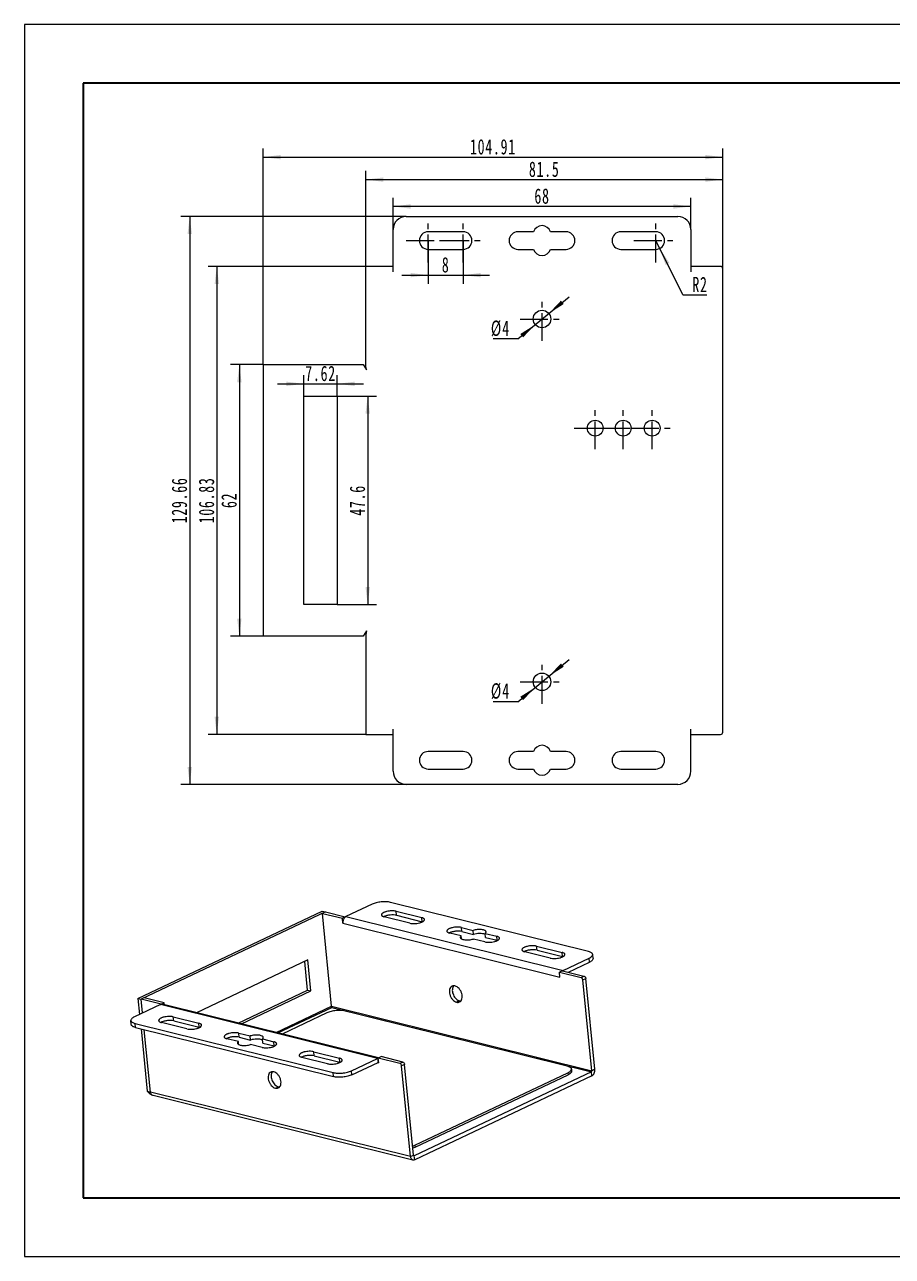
# Model space of a CAD drawing. Header units: millimetres. Extents: x 9574 to 16287, y 1787 to 2670.
# Drawn here: x 10007 to 10205.1, y 2387.9 to 2669.1 of the extents above; entities that cross this region are included whole.
import ezdxf

# ---------------------------------------------------------------- set-up
doc = ezdxf.new("R2010")
doc.units = ezdxf.units.MM
doc.header["$LTSCALE"] = 0.5
doc.linetypes.add('CENTERX2', pattern=[20.32, 12.7, -2.54, 2.54, -2.54])
doc.layers.get('0').update_dxf_attribs({"lineweight": 18})
for name, color, linetype, lineweight in [('中心线层', 1, 'CENTERX2', 15), ('尺寸线层', 3, 'Continuous', 18), ('文字标注', 2, 'Continuous', 18), ('粗实线层', 7, 'Continuous', 35), ('细实线层', 7, 'Continuous', 18)]:
    doc.layers.add(name, color=color, linetype=linetype, lineweight=lineweight)
doc.styles.add('标准', font='', dxfattribs={"width": 0.667})
doc.styles.get('标准').set_extended_font_data('宋体')
doc.dimstyles.new('标准', dxfattribs={"dimtxt": 3.5, "dimasz": 4, "dimexe": 2, "dimexo": 0, "dimtad": 1, "dimdsep": 46, "dimtxsty": '标准', "dimblk": '_CAXARROW', "dimcen": 0, "dimdle": 6, "dimclrd": 1, "dimclre": 1, "dimclrt": 3, "dimazin": 2, "dimtfac": 0.707107, "dimtdec": 3, "dimtmove": 2, "dimatfit": 3, "dimfxl": 1, "dimfrac": 2, "dimtolj": 1, "dimarcsym": 1})

# ---------------------------------------------------------------- blocks, each defined once
blk = doc.blocks.new('*X34')
at = {"layer": '粗实线层'}
for p, q in [((-138.5, 95), (-138.5, -95)), ((138.5, 95), (-138.5, 95)), ((-138.5, -95), (138.5, -95))]:
    blk.add_line(p, q, dxfattribs=at)
at = {"layer": '细实线层'}
for p, q in [((148.5, 105), (-148.5, 105)), ((-148.5, 105), (-148.5, -105)), ((-148.5, -105), (148.5, -105))]:
    blk.add_line(p, q, dxfattribs=at)
blk = doc.blocks.new('*X35')
at = {"layer": '尺寸线层', "transparency": 16777216}
for points in [[(10085.31, 2584.3), (10085.81, 2580.3), (10084.81, 2580.3)], [(10085.31, 2536.7), (10085.81, 2540.7), (10084.81, 2540.7)]]:
    blk.add_hatch(color=1, dxfattribs=at).paths.add_polyline_path(points, flags=0)
at = {"layer": '尺寸线层', "color": 1, "transparency": 16777216}
for p, q in [((10078.36, 2584.3), (10087.31, 2584.3)), ((10085.31, 2584.3), (10085.31, 2536.7)), ((10078.36, 2536.7), (10087.31, 2536.7))]:
    blk.add_line(p, q, dxfattribs=at)
at = {"layer": '尺寸线层', "color": 3, "transparency": 16777216, "insert": (10082.97, 2560.5), "char_height": 3.5, "width": 13.6802, "attachment_point": 5, "rotation": 90, "line_spacing_factor": 1.15057, "style": '标准'}
blk.add_mtext('\\T1.1;47.6', dxfattribs=at)
blk = doc.blocks.new('_CAXARROW')
blk.add_hatch(color=3).paths.add_polyline_path([(0, 0), (-1, 0.125), (-1, -0.125)], flags=0)
blk = doc.blocks.new('*X36')
at = {"layer": '尺寸线层', "transparency": 16777216}
for points in [[(10070.74, 2587.12), (10066.74, 2587.62), (10066.74, 2586.62)], [(10078.36, 2587.12), (10082.36, 2587.62), (10082.36, 2586.62)]]:
    blk.add_hatch(color=1, dxfattribs=at).paths.add_polyline_path(points, flags=0)
at = {"layer": '尺寸线层', "color": 1, "transparency": 16777216}
for p, q in [((10070.74, 2584.3), (10070.74, 2589.12)), ((10078.36, 2584.3), (10078.36, 2589.12)), ((10064.74, 2587.12), (10084.36, 2587.12))]:
    blk.add_line(p, q, dxfattribs=at)
at = {"layer": '尺寸线层', "color": 3, "transparency": 16777216, "insert": (10074.55, 2589.47), "char_height": 3.5, "width": 13.4467, "attachment_point": 5, "line_spacing_factor": 1.15057, "style": '标准'}
blk.add_mtext('\\T1.1;7.62', dxfattribs=at)
blk = doc.blocks.new('*X37')
at = {"layer": '尺寸线层', "transparency": 16777216}
for points in [[(10056.01, 2591.5), (10056.51, 2587.5), (10055.51, 2587.5)], [(10056.01, 2529.5), (10056.51, 2533.5), (10055.51, 2533.5)]]:
    blk.add_hatch(color=1, dxfattribs=at).paths.add_polyline_path(points, flags=0)
at = {"layer": '尺寸线层', "color": 1, "transparency": 16777216}
for p, q in [((10061.44, 2591.5), (10054.01, 2591.5)), ((10056.01, 2591.5), (10056.01, 2529.5)), ((10061.44, 2529.5), (10054.01, 2529.5))]:
    blk.add_line(p, q, dxfattribs=at)
at = {"layer": '尺寸线层', "color": 3, "transparency": 16777216, "insert": (10053.67, 2560.5), "char_height": 3.5, "width": 7, "attachment_point": 5, "rotation": 90, "line_spacing_factor": 1.15057, "style": '标准'}
blk.add_mtext('\\T1.1;62', dxfattribs=at)
blk = doc.blocks.new('*X38')
at = {"layer": '尺寸线层', "transparency": 16777216}
for points in [[(10050.86, 2613.92), (10051.36, 2609.92), (10050.36, 2609.92)], [(10050.86, 2507.09), (10051.36, 2511.09), (10050.36, 2511.09)]]:
    blk.add_hatch(color=1, dxfattribs=at).paths.add_polyline_path(points, flags=0)
at = {"layer": '尺寸线层', "color": 1, "transparency": 16777216}
for p, q in [((10084.86, 2613.92), (10048.86, 2613.92)), ((10050.86, 2613.92), (10050.86, 2507.09)), ((10084.86, 2507.09), (10048.86, 2507.09))]:
    blk.add_line(p, q, dxfattribs=at)
at = {"layer": '尺寸线层', "color": 3, "transparency": 16777216, "insert": (10048.52, 2560.5), "char_height": 3.5, "width": 20.4139, "attachment_point": 5, "rotation": 90, "line_spacing_factor": 1.15057, "style": '标准'}
blk.add_mtext('\\T1.1;106.83', dxfattribs=at)
blk = doc.blocks.new('*X39')
at = {"layer": '尺寸线层', "transparency": 16777216}
for points in [[(10044.68, 2625.33), (10045.18, 2621.33), (10044.18, 2621.33)], [(10044.68, 2495.67), (10045.18, 2499.67), (10044.18, 2499.67)]]:
    blk.add_hatch(color=1, dxfattribs=at).paths.add_polyline_path(points, flags=0)
at = {"layer": '尺寸线层', "color": 1, "transparency": 16777216}
for p, q in [((10094.11, 2625.33), (10042.68, 2625.33)), ((10044.68, 2625.33), (10044.68, 2495.67)), ((10094.11, 2495.67), (10042.68, 2495.67))]:
    blk.add_line(p, q, dxfattribs=at)
at = {"layer": '尺寸线层', "color": 3, "transparency": 16777216, "insert": (10042.33, 2560.5), "char_height": 3.5, "width": 20.4658, "attachment_point": 5, "rotation": 90, "line_spacing_factor": 1.15057, "style": '标准'}
blk.add_mtext('\\T1.1;129.66', dxfattribs=at)
blk = doc.blocks.new('*X40')
at = {"layer": '尺寸线层', "transparency": 16777216}
for points in [[(10091.11, 2627.62), (10095.11, 2627.12), (10095.11, 2628.12)], [(10159.11, 2627.62), (10155.11, 2627.12), (10155.11, 2628.12)]]:
    blk.add_hatch(color=1, dxfattribs=at).paths.add_polyline_path(points, flags=0)
at = {"layer": '尺寸线层', "color": 1, "transparency": 16777216}
for p, q in [((10091.11, 2622.33), (10091.11, 2629.62)), ((10159.11, 2622.33), (10159.11, 2629.62)), ((10159.11, 2627.62), (10091.11, 2627.62))]:
    blk.add_line(p, q, dxfattribs=at)
at = {"layer": '尺寸线层', "color": 3, "transparency": 16777216, "insert": (10125.11, 2629.97), "char_height": 3.5, "width": 7, "attachment_point": 5, "line_spacing_factor": 1.15057, "style": '标准'}
blk.add_mtext('\\T1.1;68', dxfattribs=at)
blk = doc.blocks.new('*X41')
at = {"layer": '尺寸线层', "transparency": 16777216}
for points in [[(10084.86, 2633.75), (10088.86, 2634.25), (10088.86, 2633.25)], [(10166.36, 2633.75), (10162.36, 2634.25), (10162.36, 2633.25)]]:
    blk.add_hatch(color=1, dxfattribs=at).paths.add_polyline_path(points, flags=0)
at = {"layer": '尺寸线层', "color": 1, "transparency": 16777216}
for p, q in [((10084.86, 2613.92), (10084.86, 2635.75)), ((10166.36, 2613.42), (10166.36, 2635.75)), ((10084.86, 2633.75), (10166.36, 2633.75))]:
    blk.add_line(p, q, dxfattribs=at)
at = {"layer": '尺寸线层', "color": 3, "transparency": 16777216, "insert": (10125.61, 2636.1), "char_height": 3.5, "width": 13.5764, "attachment_point": 5, "line_spacing_factor": 1.15057, "style": '标准'}
blk.add_mtext('\\T1.1;81.5', dxfattribs=at)
blk = doc.blocks.new('*X42')
at = {"layer": '尺寸线层', "transparency": 16777216}
for points in [[(10061.44, 2638.88), (10065.44, 2639.38), (10065.44, 2638.38)], [(10166.36, 2638.88), (10162.36, 2639.38), (10162.36, 2638.38)]]:
    blk.add_hatch(color=1, dxfattribs=at).paths.add_polyline_path(points, flags=0)
at = {"layer": '尺寸线层', "color": 1, "transparency": 16777216}
for p, q in [((10061.44, 2591.5), (10061.44, 2640.88)), ((10166.36, 2613.42), (10166.36, 2640.88)), ((10061.44, 2638.88), (10166.36, 2638.88))]:
    blk.add_line(p, q, dxfattribs=at)
at = {"layer": '尺寸线层', "color": 3, "transparency": 16777216, "insert": (10113.9, 2641.22), "char_height": 3.5, "width": 20.1545, "attachment_point": 5, "line_spacing_factor": 1.15057, "style": '标准'}
blk.add_mtext('\\T1.1;104.91', dxfattribs=at)
blk = doc.blocks.new('*X43')
at = {"layer": '尺寸线层', "transparency": 16777216}
for points in [[(10099.11, 2611.94), (10095.11, 2612.44), (10095.11, 2611.44)], [(10107.11, 2611.94), (10111.11, 2612.44), (10111.11, 2611.44)]]:
    blk.add_hatch(color=1, dxfattribs=at).paths.add_polyline_path(points, flags=0)
at = {"layer": '尺寸线层', "color": 1, "transparency": 16777216}
for p, q in [((10099.11, 2619.83), (10099.11, 2609.94)), ((10107.11, 2619.83), (10107.11, 2609.94)), ((10093.11, 2611.94), (10113.11, 2611.94))]:
    blk.add_line(p, q, dxfattribs=at)
at = {"layer": '尺寸线层', "color": 3, "transparency": 16777216, "insert": (10103.11, 2614.28), "char_height": 3.5, "width": 7, "attachment_point": 5, "line_spacing_factor": 1.15057, "style": '标准'}
blk.add_mtext('\\T1.1;8', dxfattribs=at)
blk = doc.blocks.new('*X44')
at = {"layer": '尺寸线层', "transparency": 16777216}
blk.add_hatch(color=1, dxfattribs=at).paths.add_polyline_path([(10152, 2618.04), (10153.33, 2614.23), (10154.23, 2614.68)], flags=0)
at = {"layer": '尺寸线层', "color": 1, "transparency": 16777216}
for q in [(10151.11, 2619.83), (10162.76, 2607.45)]:
    blk.add_line((10157.26, 2607.45), q, dxfattribs=at)
at = {"layer": '尺寸线层', "color": 3, "transparency": 16777216, "insert": (10161.18, 2609.8), "char_height": 3.5, "width": 7, "attachment_point": 5, "line_spacing_factor": 1.15057, "style": '标准'}
blk.add_mtext('\\T1.1;R2', dxfattribs=at)
blk = doc.blocks.new('*X45')
at = {"layer": '尺寸线层', "transparency": 16777216}
for points in [[(10126.65, 2603.18), (10129.43, 2606.11), (10130.06, 2605.34)], [(10123.56, 2600.65), (10120.15, 2598.49), (10120.78, 2597.72)]]:
    blk.add_hatch(color=1, dxfattribs=at).paths.add_polyline_path(points, flags=0)
at = {"layer": '尺寸线层', "color": 1, "transparency": 16777216}
for q in [(10131.29, 2606.99), (10113.97, 2597.37)]:
    blk.add_line((10119.57, 2597.37), q, dxfattribs=at)
at = {"layer": '尺寸线层', "color": 3, "transparency": 16777216, "insert": (10115.6, 2599.74), "char_height": 3.5, "width": 7, "attachment_point": 5, "line_spacing_factor": 1.15057, "style": '标准'}
blk.add_mtext('\\T1.1;%%C4', dxfattribs=at)
blk = doc.blocks.new('*X46')
at = {"layer": '尺寸线层', "transparency": 16777216}
for points in [[(10126.65, 2520.36), (10129.43, 2523.28), (10130.06, 2522.51)], [(10123.56, 2517.82), (10120.15, 2515.67), (10120.78, 2514.89)]]:
    blk.add_hatch(color=1, dxfattribs=at).paths.add_polyline_path(points, flags=0)
at = {"layer": '尺寸线层', "color": 1, "transparency": 16777216}
for q in [(10131.29, 2524.16), (10113.97, 2514.54)]:
    blk.add_line((10119.57, 2514.54), q, dxfattribs=at)
at = {"layer": '尺寸线层', "color": 3, "transparency": 16777216, "insert": (10115.6, 2516.92), "char_height": 3.5, "width": 7, "attachment_point": 5, "line_spacing_factor": 1.15057, "style": '标准'}
blk.add_mtext('\\T1.1;%%C4', dxfattribs=at)

msp = doc.modelspace()

# ---------------------------------------------------------------- linework, layer by layer
at = {"color": 3, "linetype": 'Continuous', "lineweight": 15}
for p, q in [((10094.105, 2625.329), (10156.105, 2625.329)), ((10091.105, 2612.715), (10091.105, 2622.329)), ((10107.105, 2621.829), (10099.105, 2621.829)), ((10123.194, 2621.829), (10119.604, 2621.829)), ((10130.606, 2621.829), (10127.016, 2621.829)), ((10151.105, 2621.829), (10143.105, 2621.829)), ((10159.105, 2622.329), (10159.105, 2612.715)), ((10099.105, 2617.829), (10107.105, 2617.829)), ((10119.604, 2617.829), (10123.194, 2617.829)), ((10127.016, 2617.829), (10130.606, 2617.829)), ((10143.105, 2617.829), (10151.105, 2617.829)), ((10084.855, 2591.115), (10084.855, 2613.915)), ((10091.105, 2613.915), (10084.855, 2613.915)), ((10165.855, 2613.915), (10159.105, 2613.915)), ((10166.355, 2507.587), (10166.355, 2613.415)), ((10061.441, 2591.501), (10061.441, 2529.501)), ((10061.441, 2591.501), (10084.241, 2591.501)), ((10084.241, 2591.501), (10085.055, 2590.301)), ((10085.055, 2590.301), (10084.855, 2591.115)), ((10070.741, 2536.701), (10070.741, 2584.301)), ((10070.741, 2584.301), (10078.361, 2584.301)), ((10078.361, 2584.301), (10078.361, 2536.701)), ((10078.361, 2536.701), (10070.741, 2536.701)), ((10084.241, 2529.501), (10061.441, 2529.501)), ((10085.055, 2530.701), (10084.241, 2529.501)), ((10085.055, 2530.701), (10084.855, 2529.887)), ((10084.855, 2529.887), (10084.855, 2507.087)), ((10084.855, 2507.087), (10091.105, 2507.087)), ((10091.105, 2498.673), (10091.105, 2508.287)), ((10159.105, 2498.673), (10159.105, 2508.287)), ((10159.105, 2507.087), (10165.855, 2507.087)), ((10107.105, 2503.173), (10099.105, 2503.173)), ((10123.194, 2503.173), (10119.604, 2503.173)), ((10130.606, 2503.173), (10127.016, 2503.173)), ((10151.105, 2503.173), (10143.105, 2503.173)), ((10099.105, 2499.173), (10107.105, 2499.173)), ((10119.604, 2499.173), (10123.194, 2499.173)), ((10127.016, 2499.173), (10130.606, 2499.173)), ((10143.105, 2499.173), (10151.105, 2499.173)), ((10156.105, 2495.673), (10094.105, 2495.673)), ((10032.867, 2446.788), (10074.919, 2466.72)), ((10075.648, 2466.539), (10080.204, 2465.409)), ((10080.206, 2465.379), (10080.204, 2465.409)), ((10091.893, 2465.765), (10097.725, 2464.317)), ((10106.836, 2462.056), (10109.453, 2461.407)), ((10112.239, 2460.715), (10114.856, 2460.066)), ((10071.604, 2448.679), (10070.948, 2455.259)), ((10123.967, 2457.805), (10129.799, 2456.357)), ((10129.772, 2453.107), (10134.693, 2451.886)), ((10131.12, 2452.772), (10135.969, 2455.071)), ((10137.171, 2430.603), (10135.104, 2451.33)), ((10032.867, 2446.788), (10033.23, 2443.143)), ((10055.743, 2441.161), (10071.604, 2448.679)), ((10033.909, 2443.465), (10033.596, 2446.607)), ((10038.152, 2445.476), (10033.596, 2446.607)), ((10038.155, 2445.446), (10038.152, 2445.476)), ((10041.024, 2441.652), (10046.855, 2440.205)), ((10032.292, 2440.146), (10077.487, 2428.929)), ((10033.561, 2439.831), (10034.981, 2425.596)), ((10035.71, 2425.415), (10034.29, 2439.65)), ((10055.967, 2437.944), (10058.584, 2437.294)), ((10061.37, 2436.603), (10063.987, 2435.954)), ((10073.098, 2433.692), (10078.929, 2432.245)), ((10092.641, 2431.953), (10087.72, 2433.174)), ((10087.832, 2432.059), (10087.72, 2433.174)), ((10081.709, 2429.351), (10087.678, 2432.18)), ((10087.832, 2432.059), (10087.562, 2432.126)), ((10095.119, 2410.671), (10093.052, 2431.398)), ((10136.469, 2429.102), (10096.045, 2409.941)), ((10095.119, 2410.671), (10035.71, 2425.415)), ((10095.644, 2409.892), (10036.334, 2424.611))]:
    msp.add_line(p, q, dxfattribs=at)
at = {"color": 7, "linetype": 'Continuous', "lineweight": 15}
for p, q in [((10075.648, 2466.539), (10033.596, 2446.607)), ((10074.919, 2466.72), (10075.648, 2466.539)), ((10086.308, 2468.302), (10080.339, 2465.473)), ((10135.725, 2457.507), (10090.529, 2468.724)), ((10091.893, 2465.765), (10091.8, 2466.694)), ((10091.8, 2466.694), (10097.632, 2465.247)), ((10077.083, 2445.026), (10074.969, 2466.218)), ((10074.969, 2466.218), (10079.525, 2465.087)), ((10080.204, 2465.409), (10079.525, 2465.087)), ((10079.637, 2463.972), (10079.525, 2465.087)), ((10079.637, 2463.972), (10129.205, 2451.67)), ((10080.339, 2465.473), (10129.908, 2453.171)), ((10094.919, 2463.961), (10089.087, 2465.408)), ((10097.725, 2464.317), (10097.632, 2465.247)), ((10106.647, 2461.05), (10104.03, 2461.7)), ((10106.712, 2460.401), (10106.647, 2461.05)), ((10106.836, 2462.056), (10106.743, 2462.986)), ((10106.743, 2462.986), (10109.36, 2462.336)), ((10109.453, 2461.407), (10109.36, 2462.336)), ((10112.146, 2461.645), (10114.763, 2460.995)), ((10112.239, 2460.715), (10112.146, 2461.645)), ((10114.856, 2460.066), (10114.763, 2460.995)), ((10112.05, 2459.709), (10109.433, 2460.359)), ((10123.874, 2458.734), (10129.706, 2457.287)), ((10123.967, 2457.805), (10123.874, 2458.734)), ((10071.626, 2455.581), (10046.201, 2443.529)), ((10072.333, 2448.498), (10071.626, 2455.581)), ((10126.993, 2456.001), (10121.161, 2457.448)), ((10129.799, 2456.357), (10129.706, 2457.287)), ((10129.908, 2453.171), (10135.877, 2456)), ((10135.969, 2455.071), (10135.877, 2456)), ((10136.768, 2455.911), (10136.675, 2456.841)), ((10129.772, 2453.107), (10129.094, 2452.785)), ((10129.094, 2452.785), (10134.014, 2451.564)), ((10129.205, 2451.67), (10129.094, 2452.785)), ((10129.908, 2453.171), (10129.918, 2453.071)), ((10134.014, 2451.564), (10134.693, 2451.886)), ((10134.425, 2451.009), (10135.104, 2451.33)), ((10136.493, 2430.282), (10134.425, 2451.009)), ((10032.867, 2446.788), (10033.596, 2446.607)), ((10038.83, 2445.797), (10034.274, 2446.928)), ((10056.472, 2440.98), (10072.333, 2448.498)), ((10071.604, 2448.679), (10072.333, 2448.498)), ((10038.016, 2445.412), (10032.047, 2442.582)), ((10087.585, 2433.11), (10038.016, 2445.412)), ((10038.152, 2445.476), (10038.83, 2445.797)), ((10087.791, 2433.207), (10038.416, 2445.461)), ((10038.875, 2445.347), (10038.83, 2445.797)), ((10064.398, 2439.013), (10077.083, 2445.026)), ((10064.813, 2438.91), (10077.112, 2444.74)), ((10077.083, 2445.026), (10136.493, 2430.282)), ((10077.112, 2444.74), (10136.376, 2430.032)), ((10106.286, 2446.245), (10105.608, 2445.924)), ((10031.342, 2440.812), (10031.249, 2441.742)), ((10044.05, 2439.849), (10038.218, 2441.296)), ((10041.024, 2441.652), (10040.931, 2442.582)), ((10040.931, 2442.582), (10046.763, 2441.135)), ((10046.855, 2440.205), (10046.763, 2441.135)), ((10075.995, 2443.486), (10065.816, 2438.661)), ((10130.879, 2431.335), (10080.217, 2443.908)), ((10032.292, 2440.146), (10032.199, 2441.075)), ((10032.199, 2441.075), (10077.395, 2429.859)), ((10055.967, 2437.944), (10055.874, 2438.873)), ((10055.874, 2438.873), (10058.491, 2438.224)), ((10055.778, 2436.938), (10053.161, 2437.587)), ((10055.843, 2436.289), (10055.778, 2436.938)), ((10058.584, 2437.294), (10058.491, 2438.224)), ((10061.181, 2435.597), (10058.564, 2436.247)), ((10061.37, 2436.603), (10061.277, 2437.533)), ((10061.277, 2437.533), (10063.894, 2436.883)), ((10063.987, 2435.954), (10063.894, 2436.883)), ((10076.124, 2431.889), (10070.292, 2433.336)), ((10073.098, 2433.692), (10073.005, 2434.622)), ((10073.005, 2434.622), (10078.837, 2433.175)), ((10078.929, 2432.245), (10078.837, 2433.175)), ((10081.616, 2430.281), (10087.585, 2433.11)), ((10087.585, 2433.11), (10087.678, 2432.18)), ((10087.72, 2433.174), (10088.399, 2433.495)), ((10093.319, 2432.274), (10088.399, 2433.495)), ((10081.709, 2429.351), (10081.616, 2430.281)), ((10093.319, 2432.274), (10092.641, 2431.953)), ((10093.73, 2431.719), (10093.052, 2431.398)), ((10095.798, 2410.992), (10093.73, 2431.719)), ((10136.376, 2430.032), (10095.952, 2410.87)), ((10131.83, 2430.668), (10131.876, 2430.203)), ((10136.469, 2429.102), (10136.376, 2430.032)), ((10137.171, 2430.603), (10136.493, 2430.282)), ((10077.487, 2428.929), (10077.395, 2429.859)), ((10096.101, 2413.27), (10131.031, 2429.827)), ((10096.147, 2412.806), (10131.078, 2429.363)), ((10131.031, 2429.827), (10131.078, 2429.363)), ((10034.981, 2425.596), (10035.71, 2425.415)), ((10064.234, 2426.312), (10064.912, 2426.634)), ((10096.101, 2413.27), (10096.147, 2412.806)), ((10095.119, 2410.671), (10095.798, 2410.992)), ((10095.952, 2410.87), (10095.836, 2410.899)), ((10095.952, 2410.87), (10095.885, 2410.862)), ((10096.045, 2409.941), (10095.952, 2410.87))]:
    msp.add_line(p, q, dxfattribs=at)
at = {"color": 3, "linetype": 'Continuous', "lineweight": 15}
for centre, radius in [((10125.105, 2601.915), 2), ((10137.255, 2577.001), 1.8), ((10143.655, 2577.001), 1.8), ((10150.255, 2577.001), 1.8), ((10125.105, 2519.087), 2)]:
    msp.add_circle(centre, radius, dxfattribs=at)
for centre, radius, start, end in [((10094.105, 2622.329), 3, 90, 180), ((10156.105, 2622.329), 3, 360, 90), ((10099.105, 2619.829), 2, 90, 270), ((10107.105, 2619.829), 2, 270, 90), ((10119.604, 2619.829), 2, 90, 270), ((10125.105, 2621.239), 2, 17.15754, 162.84246), ((10130.606, 2619.829), 2, 270, 90), ((10143.105, 2619.829), 2, 90, 270), ((10151.105, 2619.829), 2, 270, 90), ((10125.105, 2618.419), 2, 197.15754, 342.84246), ((10165.855, 2613.415), 0.5, 0, 90), ((10165.855, 2507.587), 0.5, 270, 0), ((10099.105, 2501.173), 2, 90, 270), ((10107.105, 2501.173), 2, 270, 90), ((10119.604, 2501.173), 2, 90, 270), ((10125.105, 2502.583), 2, 17.15754, 162.84246), ((10130.606, 2501.173), 2, 270, 90), ((10143.105, 2501.173), 2, 90, 270), ((10151.105, 2501.173), 2, 270, 90), ((10094.105, 2498.673), 3, 180, 270), ((10125.105, 2499.763), 2, 197.15754, 342.84246), ((10156.105, 2498.673), 3, 270, 0), ((10089.988, 2463.557), 2.13, 116.24717, 117.86362), ((10097.201, 2462.203), 2.178, 73.56018, 76.09305), ((10104.931, 2459.849), 2.13, 116.24717, 117.86362), ((10114.332, 2457.952), 2.178, 73.56018, 76.09305), ((10122.062, 2455.597), 2.13, 116.24717, 117.86362), ((10129.275, 2454.243), 2.178, 73.56018, 76.09305), ((10039.119, 2439.445), 2.13, 116.24717, 117.86362), ((10046.332, 2438.091), 2.178, 73.56018, 76.09305), ((10054.061, 2435.737), 2.13, 116.24717, 117.86362), ((10063.463, 2433.839), 2.178, 73.56018, 76.09305), ((10071.193, 2431.485), 2.13, 116.24717, 117.86362), ((10078.406, 2430.131), 2.178, 73.56018, 76.09305), ((10037.201, 2425.682), 1.515, 190.16193, 191.2856)]:
    msp.add_arc(centre, radius, start, end, dxfattribs=at)
at = {"color": 7, "linetype": 'Continuous', "lineweight": 15}
for points, knots in [([(10090.529, 2468.724), (10090.206, 2468.804), (10089.488, 2468.887), (10088.385, 2468.851), (10087.296, 2468.668), (10086.609, 2468.445), (10086.308, 2468.302)], [0, 0, 0, 0, 1.0018135, 2.153812, 3.3056486, 4.3070123, 4.3070123, 4.3070123, 4.3070123]), ([(10091.8, 2466.694), (10091.643, 2466.733), (10091.296, 2466.784), (10090.752, 2466.796), (10090.182, 2466.749), (10089.714, 2466.662), (10089.365, 2466.563), (10089.133, 2466.481), (10088.927, 2466.387), (10088.661, 2466.237), (10088.437, 2466.025), (10088.454, 2465.853)], [0, 0, 0, 0, 0.4900498, 1.0497674, 1.6388038, 2.2130483, 2.4813302, 2.7305645, 2.9567112, 3.156751, 3.6799231, 3.6799231, 3.6799231, 3.6799231]), ([(10079.833, 2464.946), (10079.793, 2464.872), (10079.66, 2464.566), (10079.612, 2464.221), (10079.637, 2463.972)], [0, 0, 0, 0, 0.2526893, 1.0062756, 1.0062756, 1.0062756, 1.0062756]), ([(10080.093, 2465.299), (10080.068, 2465.275), (10079.967, 2465.168), (10079.885, 2465.045), (10079.833, 2464.946)], [0, 0, 0, 0, 0.10510428, 0.44028768, 0.44028768, 0.44028768, 0.44028768]), ([(10080.203, 2465.392), (10080.194, 2465.385), (10080.156, 2465.356), (10080.119, 2465.324), (10080.093, 2465.299)], [0, 0, 0, 0, 0.03526184, 0.14419019, 0.14419019, 0.14419019, 0.14419019]), ([(10080.339, 2465.473), (10080.328, 2465.467), (10080.28, 2465.444), (10080.236, 2465.415), (10080.203, 2465.392)], [0, 0, 0, 0, 0.03845619, 0.15833176, 0.15833176, 0.15833176, 0.15833176]), ([(10088.454, 2465.853), (10088.458, 2465.805), (10088.502, 2465.701), (10088.641, 2465.58), (10088.841, 2465.478), (10088.999, 2465.43), (10089.087, 2465.408)], [0, 0, 0, 0, 0.14505147, 0.32145113, 0.54480972, 0.81701464, 0.81701464, 0.81701464, 0.81701464]), ([(10094.919, 2463.961), (10095.077, 2463.922), (10095.423, 2463.871), (10095.967, 2463.858), (10096.538, 2463.906), (10097.005, 2463.993), (10097.354, 2464.092), (10097.586, 2464.174), (10097.793, 2464.268), (10098.058, 2464.417), (10098.283, 2464.629), (10098.266, 2464.802)], [0, 0, 0, 0, 0.4900498, 1.0497674, 1.6388038, 2.2130483, 2.4813302, 2.7305645, 2.9567112, 3.156751, 3.6799231, 3.6799231, 3.6799231, 3.6799231]), ([(10098.266, 2464.802), (10098.261, 2464.85), (10098.217, 2464.954), (10098.078, 2465.075), (10097.878, 2465.176), (10097.72, 2465.225), (10097.632, 2465.247)], [0, 0, 0, 0, 0.14505147, 0.32145113, 0.54480972, 0.81701464, 0.81701464, 0.81701464, 0.81701464]), ([(10106.743, 2462.986), (10106.585, 2463.025), (10106.239, 2463.076), (10105.695, 2463.088), (10105.124, 2463.041), (10104.657, 2462.953), (10104.308, 2462.855), (10104.076, 2462.772), (10103.869, 2462.679), (10103.604, 2462.529), (10103.379, 2462.317), (10103.396, 2462.144)], [0, 0, 0, 0, 0.4900498, 1.0497674, 1.6388038, 2.2130483, 2.4813302, 2.7305645, 2.9567112, 3.156751, 3.6799231, 3.6799231, 3.6799231, 3.6799231]), ([(10103.396, 2462.144), (10103.401, 2462.096), (10103.445, 2461.993), (10103.584, 2461.871), (10103.784, 2461.77), (10103.942, 2461.721), (10104.03, 2461.7)], [0, 0, 0, 0, 0.14505147, 0.32145113, 0.54480972, 0.81701464, 0.81701464, 0.81701464, 0.81701464]), ([(10106.647, 2461.05), (10106.614, 2461.023), (10106.557, 2460.968), (10106.473, 2460.856), (10106.444, 2460.756), (10106.45, 2460.695)], [0, 0, 0, 0, 0.12796175, 0.23870702, 0.42123113, 0.42123113, 0.42123113, 0.42123113]), ([(10112.343, 2461.999), (10112.34, 2462.03), (10112.321, 2462.094), (10112.259, 2462.181), (10112.167, 2462.259), (10111.993, 2462.359), (10111.707, 2462.454), (10111.301, 2462.522), (10110.834, 2462.546), (10110.336, 2462.524), (10109.839, 2462.457), (10109.515, 2462.382), (10109.36, 2462.336)], [0, 0, 0, 0, 0.0930829, 0.1958171, 0.3149337, 0.4540594, 0.7949209, 1.2127441, 1.6883839, 2.1960345, 2.7069922, 3.191869, 3.191869, 3.191869, 3.191869]), ([(10112.146, 2461.645), (10112.179, 2461.672), (10112.236, 2461.727), (10112.32, 2461.838), (10112.349, 2461.939), (10112.343, 2461.999)], [0, 0, 0, 0, 0.12796175, 0.23870702, 0.42123113, 0.42123113, 0.42123113, 0.42123113]), ([(10115.397, 2460.55), (10115.392, 2460.598), (10115.348, 2460.702), (10115.21, 2460.824), (10115.009, 2460.925), (10114.851, 2460.973), (10114.763, 2460.995)], [0, 0, 0, 0, 0.14505147, 0.32145113, 0.54480972, 0.81701464, 0.81701464, 0.81701464, 0.81701464]), ([(10106.45, 2460.695), (10106.453, 2460.664), (10106.472, 2460.6), (10106.534, 2460.514), (10106.626, 2460.436), (10106.8, 2460.335), (10107.086, 2460.24), (10107.492, 2460.172), (10107.959, 2460.148), (10108.457, 2460.171), (10108.954, 2460.238), (10109.278, 2460.313), (10109.433, 2460.359)], [0, 0, 0, 0, 0.0930829, 0.1958171, 0.3149337, 0.4540594, 0.7949209, 1.2127441, 1.6883839, 2.1960345, 2.7069922, 3.191869, 3.191869, 3.191869, 3.191869]), ([(10112.05, 2459.709), (10112.208, 2459.67), (10112.554, 2459.619), (10113.098, 2459.607), (10113.669, 2459.654), (10114.136, 2459.742), (10114.485, 2459.84), (10114.717, 2459.923), (10114.924, 2460.016), (10115.189, 2460.166), (10115.414, 2460.378), (10115.397, 2460.55)], [0, 0, 0, 0, 0.4900498, 1.0497674, 1.6388038, 2.2130483, 2.4813302, 2.7305645, 2.9567112, 3.156751, 3.6799231, 3.6799231, 3.6799231, 3.6799231]), ([(10123.874, 2458.734), (10123.716, 2458.773), (10123.37, 2458.824), (10122.826, 2458.836), (10122.255, 2458.789), (10121.788, 2458.702), (10121.439, 2458.603), (10121.207, 2458.521), (10121.001, 2458.427), (10120.735, 2458.277), (10120.51, 2458.065), (10120.528, 2457.893)], [0, 0, 0, 0, 0.4900498, 1.0497674, 1.6388038, 2.2130483, 2.4813302, 2.7305645, 2.9567112, 3.156751, 3.6799231, 3.6799231, 3.6799231, 3.6799231]), ([(10120.528, 2457.893), (10120.532, 2457.845), (10120.576, 2457.741), (10120.715, 2457.62), (10120.915, 2457.518), (10121.073, 2457.47), (10121.161, 2457.448)], [0, 0, 0, 0, 0.14505147, 0.32145113, 0.54480972, 0.81701464, 0.81701464, 0.81701464, 0.81701464]), ([(10126.993, 2456.001), (10127.151, 2455.962), (10127.497, 2455.911), (10128.041, 2455.898), (10128.612, 2455.946), (10129.079, 2456.033), (10129.428, 2456.132), (10129.66, 2456.214), (10129.866, 2456.308), (10130.132, 2456.457), (10130.357, 2456.669), (10130.339, 2456.842)], [0, 0, 0, 0, 0.4900498, 1.0497674, 1.6388038, 2.2130483, 2.4813302, 2.7305645, 2.9567112, 3.156751, 3.6799231, 3.6799231, 3.6799231, 3.6799231]), ([(10130.339, 2456.842), (10130.335, 2456.89), (10130.291, 2456.994), (10130.152, 2457.115), (10129.952, 2457.216), (10129.794, 2457.265), (10129.706, 2457.287)], [0, 0, 0, 0, 0.14505147, 0.32145113, 0.54480972, 0.81701464, 0.81701464, 0.81701464, 0.81701464]), ([(10136.675, 2456.841), (10136.668, 2456.913), (10136.602, 2457.068), (10136.394, 2457.25), (10136.093, 2457.402), (10135.856, 2457.475), (10135.725, 2457.507)], [0, 0, 0, 0, 0.2175417, 0.4820902, 0.8169057, 1.2251374, 1.2251374, 1.2251374, 1.2251374]), ([(10135.877, 2456), (10135.999, 2456.058), (10136.217, 2456.176), (10136.481, 2456.384), (10136.648, 2456.604), (10136.682, 2456.769), (10136.675, 2456.841)], [0, 0, 0, 0, 0.4075532, 0.7418335, 1.0060121, 1.2233161, 1.2233161, 1.2233161, 1.2233161]), ([(10129.908, 2453.171), (10129.881, 2453.158), (10129.845, 2453.139), (10129.811, 2453.117), (10129.803, 2453.111)], [0, 0, 0, 0, 0.09018583, 0.12117385, 0.12117385, 0.12117385, 0.12117385]), ([(10104.565, 2449.59), (10104.432, 2449.526), (10104.183, 2449.314), (10103.978, 2448.843), (10103.929, 2448.275), (10104.034, 2447.661), (10104.282, 2447.06), (10104.739, 2446.395), (10105.246, 2446.013), (10105.608, 2445.924)], [0, 0, 0, 0, 0.4447563, 0.941803, 1.511626, 2.1425035, 2.802855, 3.453135, 4.5769627, 4.5769627, 4.5769627, 4.5769627]), ([(10105.237, 2449.641), (10105.122, 2449.67), (10104.891, 2449.695), (10104.665, 2449.637), (10104.565, 2449.59)], [0, 0, 0, 0, 0.35493834, 0.68638625, 0.68638625, 0.68638625, 0.68638625]), ([(10106.279, 2445.976), (10106.413, 2446.039), (10106.661, 2446.251), (10106.867, 2446.722), (10106.915, 2447.29), (10106.81, 2447.904), (10106.563, 2448.505), (10106.106, 2449.171), (10105.599, 2449.552), (10105.237, 2449.641)], [0, 0, 0, 0, 0.4447563, 0.941803, 1.511626, 2.1425035, 2.802855, 3.453135, 4.5769627, 4.5769627, 4.5769627, 4.5769627]), ([(10134.425, 2451.009), (10134.419, 2451.072), (10134.379, 2451.228), (10134.249, 2451.437), (10134.094, 2451.544), (10134.014, 2451.564)], [0, 0, 0, 0, 0.19135789, 0.48028795, 0.72826813, 0.72826813, 0.72826813, 0.72826813]), ([(10038.016, 2445.412), (10038.037, 2445.422), (10038.119, 2445.456), (10038.207, 2445.474), (10038.273, 2445.476)], [0, 0, 0, 0, 0.0695656, 0.26663904, 0.26663904, 0.26663904, 0.26663904]), ([(10080.217, 2443.908), (10079.893, 2443.988), (10079.175, 2444.071), (10078.072, 2444.035), (10076.984, 2443.852), (10076.297, 2443.629), (10075.995, 2443.486)], [0, 0, 0, 0, 1.0018103, 2.153812, 3.3056518, 4.3070123, 4.3070123, 4.3070123, 4.3070123]), ([(10077.112, 2444.74), (10077.119, 2444.754), (10077.129, 2444.794), (10077.133, 2444.892), (10077.111, 2444.975), (10077.083, 2445.026)], [0, 0, 0, 0, 0.05004125, 0.12063686, 0.29600262, 0.29600262, 0.29600262, 0.29600262]), ([(10105.608, 2445.924), (10105.722, 2445.895), (10105.953, 2445.87), (10106.18, 2445.928), (10106.279, 2445.976)], [0, 0, 0, 0, 0.35493834, 0.68638625, 0.68638625, 0.68638625, 0.68638625]), ([(10032.047, 2442.582), (10031.925, 2442.524), (10031.707, 2442.406), (10031.443, 2442.198), (10031.276, 2441.979), (10031.242, 2441.814), (10031.249, 2441.742)], [0, 0, 0, 0, 0.4075532, 0.7418335, 1.0060121, 1.2233161, 1.2233161, 1.2233161, 1.2233161]), ([(10031.249, 2441.742), (10031.256, 2441.67), (10031.322, 2441.515), (10031.53, 2441.332), (10031.831, 2441.181), (10032.068, 2441.108), (10032.199, 2441.075)], [0, 0, 0, 0, 0.2175417, 0.4820902, 0.8169057, 1.2251374, 1.2251374, 1.2251374, 1.2251374]), ([(10040.931, 2442.582), (10040.773, 2442.621), (10040.427, 2442.672), (10039.883, 2442.684), (10039.312, 2442.637), (10038.845, 2442.55), (10038.496, 2442.451), (10038.264, 2442.368), (10038.057, 2442.275), (10037.792, 2442.125), (10037.567, 2441.913), (10037.584, 2441.741)], [0, 0, 0, 0, 0.4900498, 1.0497674, 1.6388038, 2.2130483, 2.4813302, 2.7305645, 2.9567112, 3.156751, 3.6799231, 3.6799231, 3.6799231, 3.6799231]), ([(10037.584, 2441.741), (10037.589, 2441.693), (10037.633, 2441.589), (10037.772, 2441.467), (10037.972, 2441.366), (10038.13, 2441.318), (10038.218, 2441.296)], [0, 0, 0, 0, 0.14505147, 0.32145113, 0.54480972, 0.81701464, 0.81701464, 0.81701464, 0.81701464]), ([(10047.396, 2440.69), (10047.392, 2440.738), (10047.348, 2440.841), (10047.209, 2440.963), (10047.009, 2441.064), (10046.851, 2441.113), (10046.763, 2441.135)], [0, 0, 0, 0, 0.14505147, 0.32145113, 0.54480972, 0.81701464, 0.81701464, 0.81701464, 0.81701464]), ([(10044.05, 2439.849), (10044.207, 2439.809), (10044.554, 2439.759), (10045.098, 2439.746), (10045.669, 2439.794), (10046.136, 2439.881), (10046.485, 2439.98), (10046.717, 2440.062), (10046.923, 2440.155), (10047.189, 2440.305), (10047.414, 2440.517), (10047.396, 2440.69)], [0, 0, 0, 0, 0.4900498, 1.0497674, 1.6388038, 2.2130483, 2.4813302, 2.7305645, 2.9567112, 3.156751, 3.6799231, 3.6799231, 3.6799231, 3.6799231]), ([(10055.874, 2438.873), (10055.716, 2438.913), (10055.37, 2438.964), (10054.826, 2438.976), (10054.255, 2438.929), (10053.787, 2438.841), (10053.439, 2438.742), (10053.207, 2438.66), (10053, 2438.567), (10052.735, 2438.417), (10052.51, 2438.205), (10052.527, 2438.032)], [0, 0, 0, 0, 0.4900498, 1.0497674, 1.6388038, 2.2130483, 2.4813302, 2.7305645, 2.9567112, 3.156751, 3.6799231, 3.6799231, 3.6799231, 3.6799231]), ([(10061.474, 2437.887), (10061.471, 2437.918), (10061.452, 2437.982), (10061.39, 2438.069), (10061.297, 2438.147), (10061.124, 2438.247), (10060.838, 2438.342), (10060.431, 2438.41), (10059.964, 2438.434), (10059.467, 2438.412), (10058.97, 2438.345), (10058.646, 2438.27), (10058.491, 2438.224)], [0, 0, 0, 0, 0.0930829, 0.1958171, 0.3149337, 0.4540594, 0.7949209, 1.2127441, 1.6883839, 2.1960345, 2.7069922, 3.191869, 3.191869, 3.191869, 3.191869]), ([(10052.527, 2438.032), (10052.532, 2437.984), (10052.576, 2437.881), (10052.714, 2437.759), (10052.915, 2437.658), (10053.073, 2437.609), (10053.161, 2437.587)], [0, 0, 0, 0, 0.14505147, 0.32145113, 0.54480972, 0.81701464, 0.81701464, 0.81701464, 0.81701464]), ([(10055.778, 2436.938), (10055.745, 2436.911), (10055.687, 2436.856), (10055.604, 2436.744), (10055.575, 2436.643), (10055.581, 2436.583)], [0, 0, 0, 0, 0.12796175, 0.23870702, 0.42123113, 0.42123113, 0.42123113, 0.42123113]), ([(10055.581, 2436.583), (10055.584, 2436.552), (10055.603, 2436.488), (10055.665, 2436.402), (10055.757, 2436.323), (10055.931, 2436.223), (10056.217, 2436.128), (10056.623, 2436.06), (10057.09, 2436.036), (10057.588, 2436.059), (10058.085, 2436.126), (10058.409, 2436.201), (10058.564, 2436.247)], [0, 0, 0, 0, 0.0930829, 0.1958171, 0.3149337, 0.4540594, 0.7949209, 1.2127441, 1.6883839, 2.1960345, 2.7069922, 3.191869, 3.191869, 3.191869, 3.191869]), ([(10061.181, 2435.597), (10061.339, 2435.558), (10061.685, 2435.507), (10062.229, 2435.495), (10062.8, 2435.542), (10063.267, 2435.629), (10063.616, 2435.728), (10063.848, 2435.811), (10064.054, 2435.904), (10064.32, 2436.054), (10064.545, 2436.266), (10064.527, 2436.438)], [0, 0, 0, 0, 0.4900498, 1.0497674, 1.6388038, 2.2130483, 2.4813302, 2.7305645, 2.9567112, 3.156751, 3.6799231, 3.6799231, 3.6799231, 3.6799231]), ([(10061.277, 2437.533), (10061.31, 2437.56), (10061.367, 2437.615), (10061.451, 2437.726), (10061.48, 2437.827), (10061.474, 2437.887)], [0, 0, 0, 0, 0.12796175, 0.23870702, 0.42123113, 0.42123113, 0.42123113, 0.42123113]), ([(10064.527, 2436.438), (10064.523, 2436.486), (10064.479, 2436.59), (10064.34, 2436.712), (10064.14, 2436.813), (10063.982, 2436.861), (10063.894, 2436.883)], [0, 0, 0, 0, 0.14505147, 0.32145113, 0.54480972, 0.81701464, 0.81701464, 0.81701464, 0.81701464]), ([(10073.005, 2434.622), (10072.847, 2434.661), (10072.501, 2434.712), (10071.957, 2434.724), (10071.386, 2434.677), (10070.919, 2434.59), (10070.57, 2434.491), (10070.338, 2434.408), (10070.131, 2434.315), (10069.866, 2434.165), (10069.641, 2433.953), (10069.658, 2433.781)], [0, 0, 0, 0, 0.4900498, 1.0497674, 1.6388038, 2.2130483, 2.4813302, 2.7305645, 2.9567112, 3.156751, 3.6799231, 3.6799231, 3.6799231, 3.6799231]), ([(10069.658, 2433.781), (10069.663, 2433.733), (10069.707, 2433.629), (10069.846, 2433.507), (10070.046, 2433.406), (10070.204, 2433.358), (10070.292, 2433.336)], [0, 0, 0, 0, 0.14505147, 0.32145113, 0.54480972, 0.81701464, 0.81701464, 0.81701464, 0.81701464]), ([(10076.124, 2431.889), (10076.281, 2431.849), (10076.628, 2431.798), (10077.172, 2431.786), (10077.742, 2431.833), (10078.21, 2431.921), (10078.559, 2432.02), (10078.791, 2432.102), (10078.997, 2432.195), (10079.263, 2432.345), (10079.487, 2432.557), (10079.47, 2432.73)], [0, 0, 0, 0, 0.4900498, 1.0497674, 1.6388038, 2.2130483, 2.4813302, 2.7305645, 2.9567112, 3.156751, 3.6799231, 3.6799231, 3.6799231, 3.6799231]), ([(10079.47, 2432.73), (10079.466, 2432.778), (10079.422, 2432.881), (10079.283, 2433.003), (10079.083, 2433.104), (10078.924, 2433.153), (10078.837, 2433.175)], [0, 0, 0, 0, 0.14505147, 0.32145113, 0.54480972, 0.81701464, 0.81701464, 0.81701464, 0.81701464]), ([(10087.585, 2433.11), (10087.596, 2433.115), (10087.641, 2433.135), (10087.688, 2433.15), (10087.724, 2433.159)], [0, 0, 0, 0, 0.03777934, 0.14757155, 0.14757155, 0.14757155, 0.14757155]), ([(10063.563, 2430.061), (10063.551, 2430.047), (10063.504, 2429.988), (10063.463, 2429.923), (10063.435, 2429.872)], [0, 0, 0, 0, 0.0559077, 0.22845445, 0.22845445, 0.22845445, 0.22845445]), ([(10077.395, 2429.859), (10077.718, 2429.778), (10078.436, 2429.696), (10079.539, 2429.732), (10080.628, 2429.915), (10081.315, 2430.138), (10081.616, 2430.281)], [0, 0, 0, 0, 1.0018135, 2.153812, 3.3056486, 4.3070123, 4.3070123, 4.3070123, 4.3070123]), ([(10093.319, 2432.274), (10093.371, 2432.262), (10093.503, 2432.191), (10093.659, 2431.998), (10093.72, 2431.814), (10093.73, 2431.719)], [0, 0, 0, 0, 0.16006372, 0.43983743, 0.7284101, 0.7284101, 0.7284101, 0.7284101]), ([(10131.83, 2430.668), (10131.822, 2430.74), (10131.756, 2430.895), (10131.549, 2431.078), (10131.248, 2431.229), (10131.011, 2431.302), (10130.879, 2431.335)], [0, 0, 0, 0, 0.2175433, 0.4820915, 0.8169058, 1.2251373, 1.2251373, 1.2251373, 1.2251373]), ([(10131.031, 2429.827), (10131.154, 2429.885), (10131.371, 2430.004), (10131.636, 2430.211), (10131.803, 2430.431), (10131.837, 2430.596), (10131.83, 2430.668)], [0, 0, 0, 0, 0.407553, 0.7418321, 1.0060104, 1.223316, 1.223316, 1.223316, 1.223316]), ([(10131.876, 2430.203), (10131.883, 2430.131), (10131.849, 2429.966), (10131.682, 2429.747), (10131.418, 2429.539), (10131.2, 2429.421), (10131.078, 2429.363)], [0, 0, 0, 0, 0.2173056, 0.481484, 0.815763, 1.223316, 1.223316, 1.223316, 1.223316]), ([(10136.376, 2430.032), (10136.395, 2430.041), (10136.47, 2430.102), (10136.5, 2430.208), (10136.493, 2430.282)], [0, 0, 0, 0, 0.06470407, 0.29022232, 0.29022232, 0.29022232, 0.29022232]), ([(10063.435, 2429.872), (10063.293, 2429.61), (10063.22, 2429.114), (10063.32, 2428.469), (10063.499, 2427.96), (10063.767, 2427.49), (10064.193, 2426.985), (10064.617, 2426.707), (10064.912, 2426.634)], [0, 0, 0, 0, 0.9006742, 1.422044, 1.967561, 2.5149662, 3.0416408, 3.958684, 3.958684, 3.958684, 3.958684]), ([(10064.912, 2426.634), (10064.937, 2426.628), (10065.034, 2426.607), (10065.134, 2426.598), (10065.207, 2426.599)], [0, 0, 0, 0, 0.07664274, 0.29781071, 0.29781071, 0.29781071, 0.29781071]), ([(10095.597, 2413.071), (10095.642, 2413.086), (10095.813, 2413.145), (10095.981, 2413.213), (10096.101, 2413.27)], [0, 0, 0, 0, 0.14288695, 0.54226585, 0.54226585, 0.54226585, 0.54226585]), ([(10096.147, 2412.806), (10096.109, 2412.787), (10095.944, 2412.713), (10095.775, 2412.65), (10095.644, 2412.606)], [0, 0, 0, 0, 0.12793315, 0.542269, 0.542269, 0.542269, 0.542269]), ([(10095.825, 2410.907), (10095.821, 2410.913), (10095.807, 2410.94), (10095.8, 2410.969), (10095.798, 2410.992)], [0, 0, 0, 0, 0.020872973, 0.089656814, 0.089656814, 0.089656814, 0.089656814]), ([(10095.885, 2410.862), (10095.879, 2410.864), (10095.855, 2410.872), (10095.836, 2410.891), (10095.825, 2410.907)], [0, 0, 0, 0, 0.018303364, 0.076516202, 0.076516202, 0.076516202, 0.076516202])]:
    msp.add_open_spline(points, degree=3, knots=knots, dxfattribs=at)
at = {"color": 3, "linetype": 'Continuous', "lineweight": 15}
for points, knots in [([(10091.893, 2465.765), (10091.673, 2465.819), (10091.187, 2465.874), (10090.44, 2465.847), (10089.707, 2465.72), (10089.246, 2465.566), (10089.046, 2465.468)], [0, 0, 0, 0, 0.6792967, 1.4602817, 2.2378916, 2.9075566, 2.9075566, 2.9075566, 2.9075566]), ([(10106.836, 2462.056), (10106.616, 2462.111), (10106.129, 2462.166), (10105.383, 2462.139), (10104.65, 2462.012), (10104.189, 2461.858), (10103.989, 2461.759)], [0, 0, 0, 0, 0.6792967, 1.4602817, 2.2378916, 2.9075566, 2.9075566, 2.9075566, 2.9075566]), ([(10112.046, 2461.437), (10111.878, 2461.504), (10111.479, 2461.591), (10110.834, 2461.624), (10110.139, 2461.568), (10109.675, 2461.472), (10109.453, 2461.407)], [0, 0, 0, 0, 0.5431085, 1.2119769, 1.9350235, 2.6303783, 2.6303783, 2.6303783, 2.6303783]), ([(10112.19, 2461.369), (10112.179, 2461.375), (10112.132, 2461.4), (10112.084, 2461.422), (10112.046, 2461.437)], [0, 0, 0, 0, 0.0378465, 0.1600255, 0.1600255, 0.1600255, 0.1600255]), ([(10123.967, 2457.805), (10123.747, 2457.859), (10123.26, 2457.914), (10122.514, 2457.887), (10121.781, 2457.76), (10121.32, 2457.606), (10121.12, 2457.508)], [0, 0, 0, 0, 0.6792967, 1.4602817, 2.2378916, 2.9075566, 2.9075566, 2.9075566, 2.9075566]), ([(10136.768, 2455.911), (10136.775, 2455.839), (10136.741, 2455.674), (10136.574, 2455.455), (10136.309, 2455.247), (10136.092, 2455.129), (10135.969, 2455.071)], [0, 0, 0, 0, 0.217304, 0.4814826, 0.8157629, 1.2233161, 1.2233161, 1.2233161, 1.2233161]), ([(10104.937, 2449.673), (10104.925, 2449.658), (10104.877, 2449.599), (10104.836, 2449.534), (10104.809, 2449.484)], [0, 0, 0, 0, 0.0559077, 0.22845445, 0.22845445, 0.22845445, 0.22845445]), ([(10134.693, 2451.886), (10134.744, 2451.873), (10134.877, 2451.803), (10135.033, 2451.61), (10135.094, 2451.426), (10135.104, 2451.33)], [0, 0, 0, 0, 0.16006372, 0.43983743, 0.7284101, 0.7284101, 0.7284101, 0.7284101]), ([(10104.809, 2449.484), (10104.667, 2449.221), (10104.594, 2448.725), (10104.694, 2448.08), (10104.873, 2447.571), (10105.141, 2447.101), (10105.566, 2446.596), (10105.991, 2446.318), (10106.286, 2446.245)], [0, 0, 0, 0, 0.9006742, 1.422044, 1.967561, 2.5149662, 3.0416408, 3.958684, 3.958684, 3.958684, 3.958684]), ([(10106.286, 2446.245), (10106.311, 2446.239), (10106.408, 2446.218), (10106.507, 2446.209), (10106.581, 2446.21)], [0, 0, 0, 0, 0.07664274, 0.29781071, 0.29781071, 0.29781071, 0.29781071]), ([(10041.024, 2441.652), (10040.804, 2441.707), (10040.317, 2441.762), (10039.571, 2441.735), (10038.838, 2441.608), (10038.377, 2441.454), (10038.177, 2441.355)], [0, 0, 0, 0, 0.6792967, 1.4602817, 2.2378916, 2.9075566, 2.9075566, 2.9075566, 2.9075566]), ([(10032.292, 2440.146), (10032.16, 2440.178), (10031.923, 2440.251), (10031.623, 2440.403), (10031.415, 2440.585), (10031.349, 2440.741), (10031.342, 2440.812)], [0, 0, 0, 0, 0.4082318, 0.7430473, 1.0075957, 1.2251374, 1.2251374, 1.2251374, 1.2251374]), ([(10055.967, 2437.944), (10055.747, 2437.998), (10055.26, 2438.054), (10054.513, 2438.027), (10053.78, 2437.9), (10053.32, 2437.746), (10053.12, 2437.647)], [0, 0, 0, 0, 0.6792967, 1.4602817, 2.2378916, 2.9075566, 2.9075566, 2.9075566, 2.9075566]), ([(10061.177, 2437.325), (10061.009, 2437.392), (10060.61, 2437.479), (10059.965, 2437.511), (10059.27, 2437.456), (10058.806, 2437.36), (10058.584, 2437.294)], [0, 0, 0, 0, 0.5431085, 1.2119769, 1.9350235, 2.6303783, 2.6303783, 2.6303783, 2.6303783]), ([(10061.321, 2437.256), (10061.31, 2437.263), (10061.263, 2437.288), (10061.215, 2437.31), (10061.177, 2437.325)], [0, 0, 0, 0, 0.0378465, 0.1600255, 0.1600255, 0.1600255, 0.1600255]), ([(10073.098, 2433.692), (10072.878, 2433.747), (10072.391, 2433.802), (10071.645, 2433.775), (10070.912, 2433.648), (10070.451, 2433.494), (10070.251, 2433.395)], [0, 0, 0, 0, 0.6792967, 1.4602817, 2.2378916, 2.9075566, 2.9075566, 2.9075566, 2.9075566]), ([(10063.192, 2429.978), (10063.058, 2429.915), (10062.81, 2429.703), (10062.604, 2429.232), (10062.556, 2428.664), (10062.661, 2428.05), (10062.908, 2427.448), (10063.365, 2426.783), (10063.872, 2426.402), (10064.234, 2426.312)], [0, 0, 0, 0, 0.4447563, 0.941803, 1.511626, 2.1425035, 2.802855, 3.453135, 4.5769627, 4.5769627, 4.5769627, 4.5769627]), ([(10063.863, 2430.03), (10063.749, 2430.059), (10063.518, 2430.083), (10063.291, 2430.026), (10063.192, 2429.978)], [0, 0, 0, 0, 0.35493834, 0.68638625, 0.68638625, 0.68638625, 0.68638625]), ([(10064.906, 2426.364), (10065.039, 2426.428), (10065.288, 2426.64), (10065.493, 2427.111), (10065.542, 2427.679), (10065.437, 2428.293), (10065.189, 2428.894), (10064.732, 2429.559), (10064.225, 2429.94), (10063.863, 2430.03)], [0, 0, 0, 0, 0.4447563, 0.941803, 1.511626, 2.1425035, 2.802855, 3.453135, 4.5769627, 4.5769627, 4.5769627, 4.5769627]), ([(10087.678, 2432.18), (10087.683, 2432.183), (10087.704, 2432.191), (10087.728, 2432.192), (10087.744, 2432.188)], [0, 0, 0, 0, 0.018203104, 0.068424744, 0.068424744, 0.068424744, 0.068424744]), ([(10087.744, 2432.188), (10087.759, 2432.185), (10087.777, 2432.174), (10087.791, 2432.16), (10087.795, 2432.156)], [0, 0, 0, 0, 0.045078633, 0.061235117, 0.061235117, 0.061235117, 0.061235117]), ([(10087.795, 2432.156), (10087.8, 2432.15), (10087.82, 2432.121), (10087.829, 2432.085), (10087.832, 2432.059)], [0, 0, 0, 0, 0.02395635, 0.10511232, 0.10511232, 0.10511232, 0.10511232]), ([(10093.052, 2431.398), (10093.045, 2431.461), (10093.005, 2431.617), (10092.876, 2431.826), (10092.721, 2431.933), (10092.641, 2431.953)], [0, 0, 0, 0, 0.19135789, 0.48028795, 0.72826813, 0.72826813, 0.72826813, 0.72826813]), ([(10136.469, 2429.102), (10136.584, 2429.157), (10136.802, 2429.335), (10137.033, 2429.702), (10137.171, 2430.14), (10137.186, 2430.452), (10137.171, 2430.603)], [0, 0, 0, 0, 0.3830678, 0.8227758, 1.2912084, 1.7491581, 1.7491581, 1.7491581, 1.7491581]), ([(10081.709, 2429.351), (10081.408, 2429.208), (10080.72, 2428.985), (10079.632, 2428.803), (10078.529, 2428.766), (10077.811, 2428.849), (10077.487, 2428.929)], [0, 0, 0, 0, 1.0013636, 2.1532002, 3.3051988, 4.3070123, 4.3070123, 4.3070123, 4.3070123]), ([(10034.981, 2425.596), (10035.011, 2425.554), (10035.151, 2425.376), (10035.317, 2425.219), (10035.456, 2425.113)], [0, 0, 0, 0, 0.15479994, 0.67897697, 0.67897697, 0.67897697, 0.67897697]), ([(10035.456, 2425.113), (10035.497, 2425.082), (10035.668, 2424.96), (10035.854, 2424.86), (10036.001, 2424.8)], [0, 0, 0, 0, 0.15429831, 0.63041094, 0.63041094, 0.63041094, 0.63041094]), ([(10036.334, 2424.611), (10036.258, 2424.63), (10036.109, 2424.698), (10035.925, 2424.874), (10035.789, 2425.11), (10035.734, 2425.29), (10035.715, 2425.386)], [0, 0, 0, 0, 0.2347651, 0.4830954, 0.7530289, 1.0452929, 1.0452929, 1.0452929, 1.0452929]), ([(10064.234, 2426.312), (10064.349, 2426.284), (10064.58, 2426.259), (10064.806, 2426.317), (10064.906, 2426.364)], [0, 0, 0, 0, 0.35493834, 0.68638625, 0.68638625, 0.68638625, 0.68638625]), ([(10095.644, 2409.892), (10095.575, 2409.909), (10095.436, 2409.976), (10095.276, 2410.155), (10095.165, 2410.394), (10095.129, 2410.575), (10095.119, 2410.671)], [0, 0, 0, 0, 0.21543812, 0.4486742, 0.70964572, 0.99895597, 0.99895597, 0.99895597, 0.99895597]), ([(10096.045, 2409.941), (10095.981, 2409.911), (10095.848, 2409.869), (10095.708, 2409.876), (10095.644, 2409.892)], [0, 0, 0, 0, 0.21258472, 0.41097667, 0.41097667, 0.41097667, 0.41097667])]:
    msp.add_open_spline(points, degree=3, knots=knots, dxfattribs=at)
at = {"color": 7, "linetype": 'Continuous', "lineweight": 15}
msp.add_open_spline([(10038.273, 2445.476), (10038.321, 2445.478), (10038.37, 2445.472), (10038.416, 2445.461)], degree=3, dxfattribs=at)
at = {"layer": '中心线层'}
for p, q in [((10099.105, 2614.829), (10099.105, 2624.829)), ((10107.105, 2614.829), (10107.105, 2624.829)), ((10151.105, 2614.829), (10151.105, 2624.829)), ((10094.105, 2619.829), (10104.105, 2619.829)), ((10102.105, 2619.829), (10112.105, 2619.829)), ((10146.105, 2619.829), (10156.105, 2619.829)), ((10125.105, 2596.915), (10125.105, 2606.915)), ((10120.105, 2601.915), (10130.105, 2601.915)), ((10137.255, 2572.201), (10137.255, 2581.801)), ((10143.655, 2572.201), (10143.655, 2581.801)), ((10150.255, 2572.201), (10150.255, 2581.801)), ((10132.455, 2577.001), (10142.055, 2577.001)), ((10138.855, 2577.001), (10148.455, 2577.001)), ((10145.455, 2577.001), (10155.055, 2577.001)), ((10125.105, 2514.087), (10125.105, 2524.087)), ((10120.105, 2519.087), (10130.105, 2519.087))]:
    msp.add_line(p, q, dxfattribs=at)

# ---------------------------------------------------------------- block references
at = {"layer": '文字标注', "color": 7, "xscale": 1.339222046977237, "yscale": 1.339222046977237, "zscale": 1.339222046977237}
msp.add_blockref('*X34', (10205.861, 2528.516), dxfattribs=at)

# ---------------------------------------------------------------- dimensions: what is measured, and where the dimension line sits
at = {"layer": '尺寸线层'}
for base, p1, p2, picture, middle in [((10166.355, 2638.876), (10061.441, 2591.501), (10166.355, 2613.415), '*X42', (10113.898, 2641.221)), ((10166.355, 2633.75), (10084.855, 2613.915), (10166.355, 2613.415), '*X41', (10125.605, 2636.096)), ((10091.105, 2627.621), (10159.105, 2622.329), (10091.105, 2622.329), '*X40', (10125.105, 2629.967)), ((10107.105, 2611.937), (10099.105, 2619.829), (10107.105, 2619.829), '*X43', (10103.105, 2614.283)), ((10078.361, 2587.12), (10070.741, 2584.301), (10078.361, 2584.301), '*X36', (10074.551, 2589.466))]:
    dim = msp.add_linear_dim(base=base, p1=p1, p2=p2, dimstyle='标准', override={"dimsah": 1, "dimtfill": 1, "dimtzin": 8}, dxfattribs=at)
    dim.commit()
    dim.dimension.update_dxf_attribs({"geometry": picture, "text_midpoint": middle})
for base, p1, p2, picture, middle in [((10044.677, 2495.673), (10094.105, 2625.329), (10094.105, 2495.673), '*X39', (10042.331, 2560.501)), ((10050.863, 2507.087), (10084.855, 2613.915), (10084.855, 2507.087), '*X38', (10048.517, 2560.501)), ((10056.015, 2529.501), (10061.441, 2591.501), (10061.441, 2529.501), '*X37', (10053.669, 2560.501)), ((10085.314, 2536.701), (10078.361, 2584.301), (10078.361, 2536.701), '*X35', (10082.969, 2560.501))]:
    dim = msp.add_linear_dim(base=base, p1=p1, p2=p2, angle=270, dimstyle='标准', override={"dimsah": 1, "dimtfill": 1, "dimtzin": 8}, dxfattribs=at)
    dim.commit()
    dim.dimension.update_dxf_attribs({"geometry": picture, "text_midpoint": middle})
dim = msp.add_radius_dim(center=(10151.105, 2619.829), mpoint=(10151.996, 2618.039), dimstyle='标准', override={"dimtih": 1, "dimtoh": 1, "dimpost": 'R<>', "dimsah": 1, "dimtfill": 1, "dimtzin": 8}, dxfattribs=at)
dim.commit()
dim.dimension.update_dxf_attribs({"geometry": '*X44', "text_midpoint": (10161.177, 2607.425)})
for p1, p2, picture, middle in [((10126.651, 2603.184), (10123.559, 2600.646), '*X45', (10119.568, 2597.37)), ((10126.651, 2520.356), (10123.559, 2517.818), '*X46', (10119.568, 2514.542))]:
    dim = msp.add_diameter_dim_2p(p1=p1, p2=p2, dimstyle='标准', override={"dimtih": 1, "dimtoh": 1, "dimpost": '%%C<>', "dimsah": 1, "dimtfill": 1, "dimtzin": 8}, dxfattribs=at)
    dim.commit()
    dim.dimension.update_dxf_attribs({"geometry": picture, "text_midpoint": middle, "dimtype": 163})

doc.saveas('drawing.dxf')
